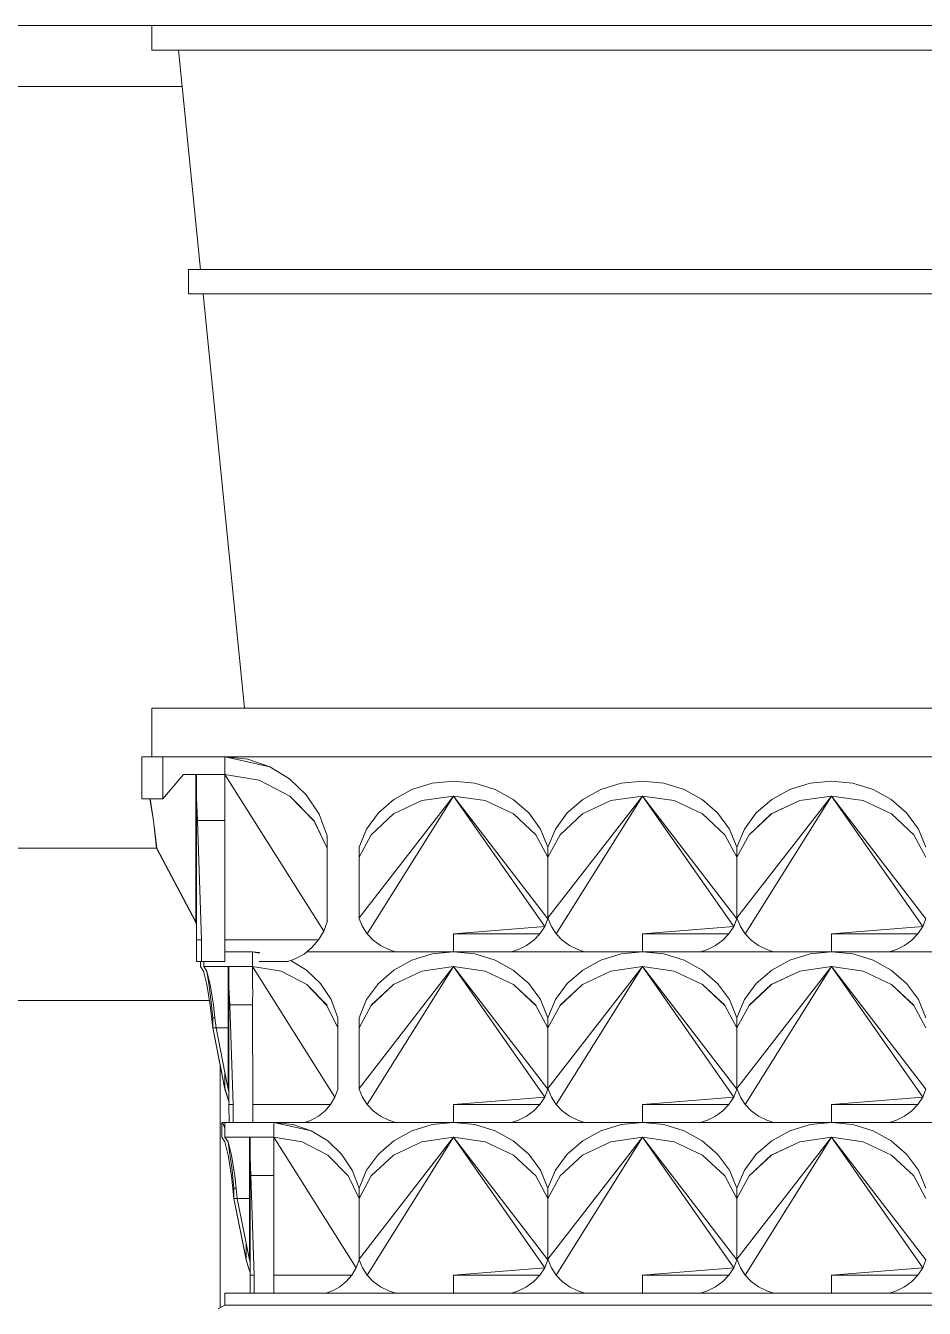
# Model space of a CAD drawing. Header units: millimetres. Extents: x -667 to -468, y -723 to -475.
# Drawn here: x -653.3871 to -653.0921, y -493.346 to -492.9249 of the extents above; entities that cross this region are included whole.
import ezdxf

# ---------------------------------------------------------------- set-up
doc = ezdxf.new("R2010")
doc.units = ezdxf.units.MM
doc.layers.add('dinding', color=36, linetype='Continuous', lineweight=9)

msp = doc.modelspace()

# ---------------------------------------------------------------- linework, layer by layer
at = {"layer": 'dinding'}
for p, q in [((-653.1457, -492.92493), (-658.06161, -492.92493)), ((-653.3457, -492.92493), (-653.4457, -492.92493)), ((-653.3457, -492.93293), (-653.3457, -492.92493)), ((-653.3457, -492.92493), (-652.96161, -492.92493)), ((-653.3369, -492.93293), (-653.3457, -492.93293)), ((-653.3369, -492.93293), (-653.3357, -492.94493)), ((-653.3369, -492.93293), (-652.97041, -492.93293)), ((-657.97161, -492.94493), (-653.3357, -492.94493)), ((-653.37329, -492.94493), (-653.3357, -492.94493)), ((-653.3357, -492.94493), (-653.3297, -493.00493)), ((-653.3337, -493.00493), (-653.3297, -493.00493)), ((-653.3337, -493.01293), (-653.3337, -493.00493)), ((-653.3297, -493.00493), (-652.97761, -493.00493)), ((-653.3289, -493.01293), (-653.3337, -493.01293)), ((-653.3289, -493.01293), (-653.3153, -493.14893)), ((-653.3289, -493.01293), (-652.97841, -493.01293)), ((-653.3457, -493.14893), (-653.3153, -493.14893)), ((-653.3457, -493.16493), (-653.3457, -493.14893)), ((-653.3153, -493.14893), (-652.99201, -493.14893)), ((-653.34899, -493.16493), (-653.34893, -493.165)), ((-653.34893, -493.16507), (-653.34899, -493.16493)), ((-653.34893, -493.16493), (-653.34899, -493.16493)), ((-653.34899, -493.16493), (-653.34899, -493.17076)), ((-653.34893, -493.16493), (-653.3489, -493.16493)), ((-653.34893, -493.165), (-653.34893, -493.16493)), ((-653.34893, -493.16507), (-653.34893, -493.165)), ((-653.34893, -493.17086), (-653.34893, -493.16507)), ((-653.3481, -493.16493), (-653.3489, -493.16493)), ((-653.3457, -493.16493), (-653.3481, -493.16493)), ((-653.3457, -493.16493), (-653.3421, -493.16493)), ((-653.3421, -493.17875), (-653.3421, -493.16493)), ((-653.3421, -493.16493), (-653.34099, -493.16493)), ((-653.34099, -493.16493), (-653.34093, -493.16493)), ((-653.34093, -493.16493), (-653.33108, -493.16493)), ((-653.33108, -493.16493), (-653.33101, -493.16494)), ((-653.33101, -493.16494), (-653.32191, -493.16493)), ((-653.32191, -493.16493), (-653.32187, -493.16493)), ((-653.32187, -493.16493), (-653.32176, -493.16493)), ((-653.32176, -493.16493), (-653.32173, -493.16493)), ((-653.32173, -493.16493), (-653.3217, -493.16493)), ((-653.32173, -493.16493), (-653.32173, -493.17076)), ((-653.3217, -493.16493), (-653.3217, -493.17077)), ((-653.3217, -493.16493), (-653.32167, -493.16494)), ((-653.32167, -493.16494), (-652.9857, -493.16493)), ((-653.32167, -493.16494), (-653.31416, -493.16574)), ((-653.30696, -493.16818), (-653.32167, -493.16494)), ((-653.31416, -493.16574), (-653.30696, -493.16818)), ((-653.30696, -493.16818), (-653.30047, -493.17214)), ((-653.34899, -493.17875), (-653.34899, -493.17076)), ((-653.34899, -493.17076), (-653.34893, -493.17086)), ((-653.34893, -493.17875), (-653.34893, -493.17086)), ((-653.3353, -493.17076), (-653.3421, -493.17875)), ((-653.3313, -493.17076), (-653.3353, -493.17076)), ((-653.33103, -493.18583), (-653.3313, -493.17076)), ((-653.3313, -493.1949), (-653.3313, -493.17076)), ((-653.3313, -493.17076), (-653.33104, -493.17755)), ((-653.33104, -493.17076), (-653.3313, -493.17076)), ((-653.32173, -493.17076), (-653.33104, -493.17076)), ((-653.33104, -493.17076), (-653.33104, -493.17755)), ((-653.32173, -493.17076), (-653.32172, -493.17951)), ((-653.3217, -493.17077), (-653.31046, -493.17255)), ((-653.3217, -493.17077), (-653.31048, -493.17258)), ((-653.28928, -493.2222), (-653.3217, -493.17077)), ((-653.30047, -493.17214), (-653.295, -493.17742)), ((-653.31048, -493.17258), (-653.30037, -493.17784)), ((-653.31046, -493.17255), (-653.30035, -493.1778)), ((-653.26631, -493.17894), (-653.26032, -493.17564)), ((-653.26032, -493.17564), (-653.25367, -493.1736)), ((-653.25367, -493.1736), (-653.24668, -493.17293)), ((-653.24668, -493.17293), (-653.2397, -493.1736)), ((-653.2397, -493.1736), (-653.23305, -493.17564)), ((-653.23305, -493.17564), (-653.22706, -493.17894)), ((-653.20427, -493.17894), (-653.19828, -493.17564)), ((-653.19828, -493.17564), (-653.19164, -493.1736)), ((-653.19164, -493.1736), (-653.18465, -493.17293)), ((-653.18465, -493.17293), (-653.17766, -493.1736)), ((-653.17766, -493.1736), (-653.17102, -493.17564)), ((-653.17102, -493.17564), (-653.16503, -493.17894)), ((-653.14224, -493.17894), (-653.13625, -493.17564)), ((-653.13625, -493.17564), (-653.1296, -493.1736)), ((-653.1296, -493.1736), (-653.12262, -493.17293)), ((-653.12262, -493.17293), (-653.11563, -493.1736)), ((-653.11563, -493.1736), (-653.10898, -493.17564)), ((-653.10898, -493.17564), (-653.10299, -493.17894)), ((-653.34899, -493.17875), (-653.34893, -493.17875)), ((-653.34893, -493.17875), (-653.3489, -493.17876)), ((-653.3471, -493.17876), (-653.3489, -493.17876)), ((-653.34635, -493.17876), (-653.3471, -493.17876)), ((-653.34635, -493.17876), (-653.3452, -493.18599)), ((-653.34625, -493.17876), (-653.34635, -493.17876)), ((-653.3421, -493.17875), (-653.34625, -493.17876)), ((-653.34625, -493.17876), (-653.34511, -493.18599)), ((-653.33104, -493.17758), (-653.33104, -493.17755)), ((-653.33104, -493.1781), (-653.33104, -493.17758)), ((-653.33104, -493.1781), (-653.33103, -493.18583)), ((-653.33101, -493.17843), (-653.33075, -493.18582)), ((-653.32169, -493.18583), (-653.32169, -493.17948)), ((-653.30037, -493.17784), (-653.29243, -493.18601)), ((-653.30035, -493.1778), (-653.29241, -493.18599)), ((-653.295, -493.17742), (-653.29082, -493.18377)), ((-653.24668, -493.17779), (-653.2777, -493.21779)), ((-653.24668, -493.17779), (-653.27501, -493.22303)), ((-653.27135, -493.18334), (-653.26631, -493.17894)), ((-653.26642, -493.18366), (-653.25709, -493.17928)), ((-653.2664, -493.18369), (-653.25707, -493.1793)), ((-653.25709, -493.17928), (-653.24668, -493.17779)), ((-653.25707, -493.1793), (-653.25709, -493.17928)), ((-653.24668, -493.17779), (-653.25707, -493.1793)), ((-653.24668, -493.17779), (-653.23628, -493.17928)), ((-653.24668, -493.17779), (-653.2363, -493.1793)), ((-653.21673, -493.22065), (-653.24668, -493.17779)), ((-653.21567, -493.21806), (-653.24668, -493.17779)), ((-653.2363, -493.1793), (-653.23628, -493.17928)), ((-653.2363, -493.1793), (-653.22697, -493.18369)), ((-653.23628, -493.17928), (-653.22694, -493.18366)), ((-653.22706, -493.17894), (-653.22201, -493.18334)), ((-653.18465, -493.17779), (-653.21567, -493.21779)), ((-653.18465, -493.17779), (-653.21297, -493.22303)), ((-653.20932, -493.18334), (-653.20427, -493.17894)), ((-653.20439, -493.18366), (-653.19505, -493.17928)), ((-653.20436, -493.18369), (-653.19503, -493.1793)), ((-653.19505, -493.17928), (-653.18465, -493.17779)), ((-653.19503, -493.1793), (-653.19505, -493.17928)), ((-653.18465, -493.17779), (-653.19503, -493.1793)), ((-653.18465, -493.17779), (-653.17425, -493.17928)), ((-653.18465, -493.17779), (-653.17427, -493.1793)), ((-653.1547, -493.22065), (-653.18465, -493.17779)), ((-653.15363, -493.21806), (-653.18465, -493.17779)), ((-653.17427, -493.1793), (-653.17425, -493.17928)), ((-653.17427, -493.1793), (-653.16493, -493.18369)), ((-653.17425, -493.17928), (-653.16491, -493.18366)), ((-653.16503, -493.17894), (-653.15998, -493.18334)), ((-653.12262, -493.17779), (-653.15363, -493.21779)), ((-653.12262, -493.17779), (-653.15094, -493.22303)), ((-653.14729, -493.18334), (-653.14224, -493.17894)), ((-653.14236, -493.18366), (-653.13302, -493.17928)), ((-653.14233, -493.18369), (-653.133, -493.1793)), ((-653.13302, -493.17928), (-653.12262, -493.17779)), ((-653.133, -493.1793), (-653.13302, -493.17928)), ((-653.12262, -493.17779), (-653.133, -493.1793)), ((-653.12262, -493.17779), (-653.11221, -493.17928)), ((-653.12262, -493.17779), (-653.11223, -493.1793)), ((-653.09267, -493.22065), (-653.12262, -493.17779)), ((-653.0916, -493.21806), (-653.12262, -493.17779)), ((-653.11223, -493.1793), (-653.11221, -493.17928)), ((-653.11223, -493.1793), (-653.1029, -493.18369)), ((-653.11221, -493.17928), (-653.10288, -493.18366)), ((-653.10299, -493.17894), (-653.09795, -493.18334)), ((-653.29082, -493.18377), (-653.28813, -493.19089)), ((-653.27521, -493.18863), (-653.27135, -493.18334)), ((-653.27374, -493.19048), (-653.26642, -493.18366)), ((-653.27373, -493.1905), (-653.2664, -493.18369)), ((-653.2664, -493.18369), (-653.26642, -493.18366)), ((-653.22697, -493.18369), (-653.22694, -493.18366)), ((-653.22697, -493.18369), (-653.21964, -493.1905)), ((-653.22694, -493.18366), (-653.21962, -493.19048)), ((-653.22201, -493.18334), (-653.21815, -493.18863)), ((-653.21318, -493.18863), (-653.20932, -493.18334)), ((-653.21171, -493.19048), (-653.20439, -493.18366)), ((-653.21169, -493.1905), (-653.20436, -493.18369)), ((-653.20436, -493.18369), (-653.20439, -493.18366)), ((-653.16493, -493.18369), (-653.16491, -493.18366)), ((-653.16493, -493.18369), (-653.15761, -493.1905)), ((-653.16491, -493.18366), (-653.15759, -493.19048)), ((-653.15998, -493.18334), (-653.15612, -493.18863)), ((-653.15114, -493.18863), (-653.14729, -493.18334)), ((-653.14968, -493.19048), (-653.14236, -493.18366)), ((-653.14966, -493.1905), (-653.14233, -493.18369)), ((-653.14233, -493.18369), (-653.14236, -493.18366)), ((-653.1029, -493.18369), (-653.10288, -493.18366)), ((-653.1029, -493.18369), (-653.09557, -493.1905)), ((-653.10288, -493.18366), (-653.09556, -493.19048)), ((-653.09795, -493.18334), (-653.09409, -493.18863)), ((-653.3452, -493.18599), (-653.34419, -493.19491)), ((-653.34511, -493.18599), (-653.34419, -493.19407)), ((-653.33075, -493.18582), (-653.33103, -493.18583)), ((-653.33103, -493.18583), (-653.33102, -493.21999)), ((-653.33075, -493.18582), (-653.32937, -493.22505)), ((-653.33075, -493.18582), (-653.32169, -493.18583)), ((-653.32169, -493.22505), (-653.32169, -493.18583)), ((-653.28813, -493.19491), (-653.29243, -493.18601)), ((-653.29241, -493.18599), (-653.28813, -493.19491)), ((-653.2777, -493.19456), (-653.27521, -493.18863)), ((-653.21815, -493.18863), (-653.21567, -493.19456)), ((-653.21567, -493.19456), (-653.21318, -493.18863)), ((-653.15612, -493.18863), (-653.15363, -493.19456)), ((-653.15363, -493.19456), (-653.15114, -493.18863)), ((-653.09409, -493.18863), (-653.0916, -493.19456)), ((-653.28813, -493.19491), (-653.28813, -493.19089)), ((-653.2777, -493.19791), (-653.27373, -493.1905)), ((-653.27373, -493.1905), (-653.27374, -493.19048)), ((-653.21964, -493.1905), (-653.21962, -493.19048)), ((-653.21567, -493.19791), (-653.21964, -493.1905)), ((-653.21567, -493.19791), (-653.21169, -493.1905)), ((-653.21169, -493.1905), (-653.21171, -493.19048)), ((-653.15761, -493.1905), (-653.15759, -493.19048)), ((-653.15363, -493.19791), (-653.15761, -493.1905)), ((-653.15363, -493.19791), (-653.14966, -493.1905)), ((-653.14966, -493.1905), (-653.14968, -493.19048)), ((-653.09557, -493.1905), (-653.09556, -493.19048)), ((-653.0916, -493.19791), (-653.09557, -493.1905)), ((-653.34418, -493.19493), (-657.96322, -493.19493)), ((-653.34419, -493.19491), (-653.34419, -493.19407)), ((-653.34419, -493.19407), (-653.3441, -493.1949)), ((-653.3441, -493.1949), (-653.34419, -493.19491)), ((-653.34419, -493.19491), (-653.33139, -493.21909)), ((-653.3441, -493.1949), (-653.33139, -493.21891)), ((-653.3313, -493.21908), (-653.3313, -493.1949)), ((-653.28813, -493.19491), (-653.28813, -493.21909)), ((-653.2777, -493.19791), (-653.2777, -493.19456)), ((-653.21567, -493.19791), (-653.21567, -493.19456)), ((-653.15363, -493.19791), (-653.15363, -493.19456)), ((-653.2777, -493.21779), (-653.2777, -493.19791)), ((-653.21567, -493.21779), (-653.21567, -493.19791)), ((-653.15363, -493.21779), (-653.15363, -493.19791)), ((-653.28813, -493.21909), (-653.28807, -493.21876)), ((-653.27764, -493.21806), (-653.2777, -493.21779)), ((-653.27657, -493.22065), (-653.27764, -493.21806)), ((-653.21673, -493.22065), (-653.21567, -493.21806)), ((-653.21561, -493.21806), (-653.21567, -493.21779)), ((-653.21567, -493.21779), (-653.21567, -493.21806)), ((-653.21567, -493.21806), (-653.21564, -493.21793)), ((-653.21453, -493.22065), (-653.21561, -493.21806)), ((-653.1547, -493.22065), (-653.15363, -493.21806)), ((-653.15358, -493.21806), (-653.15363, -493.21779)), ((-653.15363, -493.21779), (-653.15363, -493.21806)), ((-653.15363, -493.21806), (-653.15361, -493.21793)), ((-653.1525, -493.22065), (-653.15358, -493.21806)), ((-653.09267, -493.22065), (-653.0916, -493.21806)), ((-653.33139, -493.21909), (-653.33139, -493.21891)), ((-653.33139, -493.21891), (-653.3313, -493.21908)), ((-653.3313, -493.21908), (-653.33139, -493.21909)), ((-653.33108, -493.22009), (-653.33139, -493.21909)), ((-653.33102, -493.21999), (-653.3313, -493.21908)), ((-653.33108, -493.23213), (-653.33108, -493.22009)), ((-653.33102, -493.22029), (-653.33108, -493.22009)), ((-653.33102, -493.21999), (-653.33102, -493.22029)), ((-653.33102, -493.22029), (-653.33102, -493.22505)), ((-653.28928, -493.2222), (-653.29099, -493.22505)), ((-653.28928, -493.2222), (-653.28813, -493.21909)), ((-653.27501, -493.22303), (-653.27657, -493.22065)), ((-653.273, -493.22512), (-653.27501, -493.22303)), ((-653.21673, -493.22065), (-653.24666, -493.22303)), ((-653.24666, -493.22303), (-653.24665, -493.22893)), ((-653.2183, -493.22303), (-653.24666, -493.22303)), ((-653.2203, -493.22512), (-653.2183, -493.22303)), ((-653.21673, -493.22065), (-653.2183, -493.22303)), ((-653.21297, -493.22303), (-653.21453, -493.22065)), ((-653.21097, -493.22512), (-653.21297, -493.22303)), ((-653.1547, -493.22065), (-653.18463, -493.22303)), ((-653.18463, -493.22303), (-653.18462, -493.22893)), ((-653.15627, -493.22303), (-653.18463, -493.22303)), ((-653.15827, -493.22512), (-653.15627, -493.22303)), ((-653.1547, -493.22065), (-653.15627, -493.22303)), ((-653.15094, -493.22303), (-653.1525, -493.22065)), ((-653.14894, -493.22512), (-653.15094, -493.22303)), ((-653.09267, -493.22065), (-653.12259, -493.22303)), ((-653.12259, -493.22303), (-653.12259, -493.22893)), ((-653.09424, -493.22303), (-653.12259, -493.22303)), ((-653.09624, -493.22512), (-653.09424, -493.22303)), ((-653.09267, -493.22065), (-653.09424, -493.22303)), ((-653.33102, -493.22505), (-653.33102, -493.23213)), ((-653.32937, -493.22505), (-653.33102, -493.22505)), ((-653.32937, -493.22505), (-653.32938, -493.23213)), ((-653.29099, -493.22505), (-653.32169, -493.22505)), ((-653.32169, -493.22893), (-653.32169, -493.22505)), ((-653.29315, -493.22757), (-653.29099, -493.22505)), ((-653.27063, -493.22687), (-653.273, -493.22512)), ((-653.26795, -493.22821), (-653.27063, -493.22687)), ((-653.22536, -493.22821), (-653.22268, -493.22687)), ((-653.22268, -493.22687), (-653.2203, -493.22512)), ((-653.2086, -493.22687), (-653.21097, -493.22512)), ((-653.20592, -493.22821), (-653.2086, -493.22687)), ((-653.16333, -493.22821), (-653.16065, -493.22687)), ((-653.16065, -493.22687), (-653.15827, -493.22512)), ((-653.14656, -493.22687), (-653.14894, -493.22512)), ((-653.14388, -493.22821), (-653.14656, -493.22687)), ((-653.10129, -493.22821), (-653.09862, -493.22687)), ((-653.09862, -493.22687), (-653.09624, -493.22512)), ((-653.31263, -493.22893), (-653.32169, -493.22893)), ((-653.32169, -493.23213), (-653.32169, -493.22893)), ((-653.31263, -493.22893), (-653.31263, -493.23379)), ((-653.31261, -493.22894), (-653.31263, -493.22893)), ((-653.31261, -493.22894), (-653.31026, -493.22919)), ((-653.31044, -493.22942), (-653.31261, -493.22894)), ((-653.30011, -493.23178), (-653.29863, -493.23127)), ((-653.29863, -493.23127), (-653.29573, -493.22966)), ((-653.29573, -493.22966), (-653.29483, -493.22893)), ((-653.29483, -493.22893), (-653.29315, -493.22757)), ((-653.26571, -493.22893), (-653.29483, -493.22893)), ((-653.26571, -493.22893), (-653.26795, -493.22821)), ((-653.24672, -493.22893), (-653.26571, -493.22893)), ((-653.26032, -493.23164), (-653.25367, -493.22961)), ((-653.25367, -493.22961), (-653.24672, -493.22893)), ((-653.24668, -493.22893), (-653.24672, -493.22893)), ((-653.24668, -493.22893), (-653.24665, -493.22893)), ((-653.24665, -493.22893), (-653.2397, -493.22961)), ((-653.24665, -493.22893), (-653.22767, -493.22893)), ((-653.2397, -493.22961), (-653.23305, -493.23164)), ((-653.22767, -493.22893), (-653.22536, -493.22821)), ((-653.20368, -493.22893), (-653.22767, -493.22893)), ((-653.20368, -493.22893), (-653.20592, -493.22821)), ((-653.18469, -493.22893), (-653.20368, -493.22893)), ((-653.19828, -493.23164), (-653.19164, -493.22961)), ((-653.19164, -493.22961), (-653.18469, -493.22893)), ((-653.18465, -493.22893), (-653.18469, -493.22893)), ((-653.18465, -493.22893), (-653.18462, -493.22893)), ((-653.18462, -493.22893), (-653.17766, -493.22961)), ((-653.18462, -493.22893), (-653.16564, -493.22893)), ((-653.17766, -493.22961), (-653.17102, -493.23164)), ((-653.16564, -493.22893), (-653.16333, -493.22821)), ((-653.14164, -493.22893), (-653.16564, -493.22893)), ((-653.14164, -493.22893), (-653.14388, -493.22821)), ((-653.12266, -493.22893), (-653.14164, -493.22893)), ((-653.13625, -493.23164), (-653.1296, -493.22961)), ((-653.1296, -493.22961), (-653.12266, -493.22893)), ((-653.12262, -493.22893), (-653.12266, -493.22893)), ((-653.12262, -493.22893), (-653.12259, -493.22893)), ((-653.12259, -493.22893), (-653.11563, -493.22961)), ((-653.12259, -493.22893), (-653.10361, -493.22893)), ((-653.11563, -493.22961), (-653.10898, -493.23164)), ((-653.10361, -493.22893), (-653.10129, -493.22821)), ((-653.07961, -493.22893), (-653.10361, -493.22893)), ((-653.33102, -493.23213), (-653.33108, -493.23213)), ((-653.3297, -493.23213), (-653.33102, -493.23213)), ((-653.3297, -493.23379), (-653.3297, -493.23213)), ((-653.32938, -493.23213), (-653.3297, -493.23213)), ((-653.32871, -493.23528), (-653.3297, -493.23379)), ((-653.32863, -493.23213), (-653.32938, -493.23213)), ((-653.32762, -493.23966), (-653.32871, -493.23528)), ((-653.32863, -493.23213), (-653.32863, -493.23379)), ((-653.32863, -493.23213), (-653.32169, -493.23213)), ((-653.32061, -493.23379), (-653.32863, -493.23379)), ((-653.32863, -493.23379), (-653.32762, -493.23528)), ((-653.32762, -493.23528), (-653.32653, -493.23966)), ((-653.32699, -493.23934), (-653.32762, -493.23528)), ((-653.32038, -493.24635), (-653.32061, -493.23379)), ((-653.32061, -493.23379), (-653.32039, -493.23947)), ((-653.32039, -493.23379), (-653.32061, -493.23379)), ((-653.32061, -493.23379), (-653.32061, -493.25391)), ((-653.31263, -493.23379), (-653.32039, -493.23379)), ((-653.32039, -493.23379), (-653.32039, -493.23947)), ((-653.31263, -493.23379), (-653.30324, -493.23528)), ((-653.31263, -493.23379), (-653.30326, -493.2353)), ((-653.2856, -493.27666), (-653.31263, -493.23379)), ((-653.31263, -493.23379), (-653.31263, -493.24108)), ((-653.31045, -493.23213), (-653.30113, -493.23213)), ((-653.30326, -493.2353), (-653.29484, -493.23969)), ((-653.30324, -493.23528), (-653.29481, -493.23966)), ((-653.30113, -493.23213), (-653.30011, -493.23178)), ((-653.30011, -493.23178), (-653.29492, -493.23494)), ((-653.29492, -493.23494), (-653.29036, -493.23934)), ((-653.24668, -493.23379), (-653.2777, -493.27379)), ((-653.24668, -493.23379), (-653.27501, -493.27903)), ((-653.27135, -493.23934), (-653.26631, -493.23494)), ((-653.26642, -493.23966), (-653.25709, -493.23528)), ((-653.2664, -493.23969), (-653.25707, -493.2353)), ((-653.26631, -493.23494), (-653.26032, -493.23164)), ((-653.25709, -493.23528), (-653.24668, -493.23379)), ((-653.25707, -493.2353), (-653.25709, -493.23528)), ((-653.24668, -493.23379), (-653.25707, -493.2353)), ((-653.24668, -493.23379), (-653.23628, -493.23528)), ((-653.24668, -493.23379), (-653.2363, -493.2353)), ((-653.21673, -493.27666), (-653.24668, -493.23379)), ((-653.21567, -493.27406), (-653.24668, -493.23379)), ((-653.2363, -493.2353), (-653.23628, -493.23528)), ((-653.2363, -493.2353), (-653.22697, -493.23969)), ((-653.23628, -493.23528), (-653.22694, -493.23966)), ((-653.23305, -493.23164), (-653.22706, -493.23494)), ((-653.22706, -493.23494), (-653.22201, -493.23934)), ((-653.18465, -493.23379), (-653.21567, -493.27379)), ((-653.18465, -493.23379), (-653.21297, -493.27903)), ((-653.20932, -493.23934), (-653.20427, -493.23494)), ((-653.20439, -493.23966), (-653.19505, -493.23528)), ((-653.20436, -493.23969), (-653.19503, -493.2353)), ((-653.20427, -493.23494), (-653.19828, -493.23164)), ((-653.19505, -493.23528), (-653.18465, -493.23379)), ((-653.19503, -493.2353), (-653.19505, -493.23528)), ((-653.18465, -493.23379), (-653.19503, -493.2353)), ((-653.18465, -493.23379), (-653.17425, -493.23528)), ((-653.18465, -493.23379), (-653.17427, -493.2353)), ((-653.1547, -493.27666), (-653.18465, -493.23379)), ((-653.15363, -493.27406), (-653.18465, -493.23379)), ((-653.17427, -493.2353), (-653.17425, -493.23528)), ((-653.17427, -493.2353), (-653.16493, -493.23969)), ((-653.17425, -493.23528), (-653.16491, -493.23966)), ((-653.17102, -493.23164), (-653.16503, -493.23494)), ((-653.16503, -493.23494), (-653.15998, -493.23934)), ((-653.12262, -493.23379), (-653.15363, -493.27379)), ((-653.12262, -493.23379), (-653.15094, -493.27903)), ((-653.14729, -493.23934), (-653.14224, -493.23494)), ((-653.14236, -493.23966), (-653.13302, -493.23528)), ((-653.14233, -493.23969), (-653.133, -493.2353)), ((-653.14224, -493.23494), (-653.13625, -493.23164)), ((-653.13302, -493.23528), (-653.12262, -493.23379)), ((-653.133, -493.2353), (-653.13302, -493.23528)), ((-653.12262, -493.23379), (-653.133, -493.2353)), ((-653.12262, -493.23379), (-653.11221, -493.23528)), ((-653.12262, -493.23379), (-653.11223, -493.2353)), ((-653.09267, -493.27666), (-653.12262, -493.23379)), ((-653.0916, -493.27406), (-653.12262, -493.23379)), ((-653.11223, -493.2353), (-653.11221, -493.23528)), ((-653.11223, -493.2353), (-653.1029, -493.23969)), ((-653.11221, -493.23528), (-653.10288, -493.23966)), ((-653.10898, -493.23164), (-653.10299, -493.23494)), ((-653.10299, -493.23494), (-653.09795, -493.23934)), ((-653.32654, -493.24648), (-653.32762, -493.23966)), ((-653.32631, -493.24463), (-653.32699, -493.23934)), ((-653.32653, -493.23966), (-653.32545, -493.24648)), ((-653.32038, -493.23988), (-653.32039, -493.23947)), ((-653.32039, -493.23991), (-653.32038, -493.23988)), ((-653.29484, -493.23969), (-653.28822, -493.2465)), ((-653.29481, -493.23966), (-653.2882, -493.24648)), ((-653.29036, -493.23934), (-653.28688, -493.24463)), ((-653.27521, -493.24463), (-653.27135, -493.23934)), ((-653.27374, -493.24648), (-653.26642, -493.23966)), ((-653.27373, -493.2465), (-653.2664, -493.23969)), ((-653.2664, -493.23969), (-653.26642, -493.23966)), ((-653.22697, -493.23969), (-653.22694, -493.23966)), ((-653.22697, -493.23969), (-653.21964, -493.2465)), ((-653.22694, -493.23966), (-653.21962, -493.24648)), ((-653.22201, -493.23934), (-653.21815, -493.24463)), ((-653.21318, -493.24463), (-653.20932, -493.23934)), ((-653.21171, -493.24648), (-653.20439, -493.23966)), ((-653.21169, -493.2465), (-653.20436, -493.23969)), ((-653.20436, -493.23969), (-653.20439, -493.23966)), ((-653.16493, -493.23969), (-653.16491, -493.23966)), ((-653.16493, -493.23969), (-653.15761, -493.2465)), ((-653.16491, -493.23966), (-653.15759, -493.24648)), ((-653.15998, -493.23934), (-653.15612, -493.24463)), ((-653.15114, -493.24463), (-653.14729, -493.23934)), ((-653.14968, -493.24648), (-653.14236, -493.23966)), ((-653.14966, -493.2465), (-653.14233, -493.23969)), ((-653.14233, -493.23969), (-653.14236, -493.23966)), ((-653.1029, -493.23969), (-653.10288, -493.23966)), ((-653.1029, -493.23969), (-653.09557, -493.2465)), ((-653.10288, -493.23966), (-653.09556, -493.24648)), ((-653.09795, -493.23934), (-653.09409, -493.24463)), ((-653.32039, -493.24018), (-653.32039, -493.23991)), ((-653.32039, -493.24018), (-653.32036, -493.24019)), ((-653.32036, -493.24019), (-653.32038, -493.24034)), ((-653.32038, -493.24038), (-653.32038, -493.24034)), ((-653.32038, -493.24635), (-653.32038, -493.24038)), ((-653.32038, -493.24038), (-653.32015, -493.24634)), ((-653.31263, -493.24635), (-653.3126, -493.24106)), ((-653.32678, -493.24493), (-653.76496, -493.24493)), ((-653.3257, -493.25391), (-653.32654, -493.24648)), ((-653.3257, -493.25056), (-653.32631, -493.24463)), ((-653.32545, -493.24648), (-653.32499, -493.25056)), ((-653.32015, -493.24634), (-653.32038, -493.24635)), ((-653.32038, -493.24635), (-653.32038, -493.27481)), ((-653.32015, -493.24634), (-653.319, -493.27903)), ((-653.32015, -493.24634), (-653.31263, -493.24635)), ((-653.31263, -493.24635), (-653.3126, -493.27903)), ((-653.2882, -493.24648), (-653.28822, -493.2465)), ((-653.28463, -493.25391), (-653.28822, -493.2465)), ((-653.28688, -493.24463), (-653.28463, -493.25056)), ((-653.2777, -493.25056), (-653.27521, -493.24463)), ((-653.2777, -493.25391), (-653.27373, -493.2465)), ((-653.27373, -493.2465), (-653.27374, -493.24648)), ((-653.21964, -493.2465), (-653.21962, -493.24648)), ((-653.21567, -493.25391), (-653.21964, -493.2465)), ((-653.21815, -493.24463), (-653.21567, -493.25056)), ((-653.21567, -493.25056), (-653.21318, -493.24463)), ((-653.21567, -493.25391), (-653.21169, -493.2465)), ((-653.21169, -493.2465), (-653.21171, -493.24648)), ((-653.15761, -493.2465), (-653.15759, -493.24648)), ((-653.15363, -493.25391), (-653.15761, -493.2465)), ((-653.15612, -493.24463), (-653.15363, -493.25056)), ((-653.15363, -493.25056), (-653.15114, -493.24463)), ((-653.15363, -493.25391), (-653.14966, -493.2465)), ((-653.14966, -493.2465), (-653.14968, -493.24648)), ((-653.09557, -493.2465), (-653.09556, -493.24648)), ((-653.0916, -493.25391), (-653.09557, -493.2465)), ((-653.09409, -493.24463), (-653.0916, -493.25056)), ((-653.3257, -493.25391), (-653.3257, -493.25056)), ((-653.32499, -493.25056), (-653.3257, -493.25056)), ((-653.32499, -493.25056), (-653.32463, -493.25391)), ((-653.28463, -493.25391), (-653.28463, -493.25056)), ((-653.2777, -493.25391), (-653.2777, -493.25056)), ((-653.21567, -493.25391), (-653.21567, -493.25056)), ((-653.15363, -493.25391), (-653.15363, -493.25056)), ((-653.3257, -493.25391), (-653.3217, -493.27406)), ((-653.3257, -493.25391), (-653.3217, -493.27379)), ((-653.32463, -493.25391), (-653.3257, -493.25391)), ((-653.32463, -493.25391), (-653.3217, -493.26857)), ((-653.3217, -493.25391), (-653.32463, -493.25391)), ((-653.32061, -493.25391), (-653.3217, -493.25391)), ((-653.32061, -493.27406), (-653.32061, -493.25391)), ((-653.28463, -493.25391), (-653.28463, -493.27406)), ((-653.2777, -493.27379), (-653.2777, -493.25391)), ((-653.21567, -493.27379), (-653.21567, -493.25391)), ((-653.15363, -493.27379), (-653.15363, -493.25391)), ((-653.32329, -493.34579), (-653.32329, -493.26588)), ((-653.3217, -493.2686), (-653.3217, -493.26857)), ((-653.3217, -493.27379), (-653.3217, -493.2686)), ((-653.3217, -493.2686), (-653.32061, -493.27406)), ((-653.32162, -493.27406), (-653.3217, -493.27379)), ((-653.3217, -493.27406), (-653.3217, -493.27379)), ((-653.3209, -493.27666), (-653.3217, -493.27406)), ((-653.3209, -493.27652), (-653.32162, -493.27406)), ((-653.3209, -493.27666), (-653.3209, -493.27652)), ((-653.32086, -493.27666), (-653.3209, -493.27652)), ((-653.3209, -493.27666), (-653.32038, -493.27817)), ((-653.32038, -493.27817), (-653.32086, -493.27666)), ((-653.32038, -493.27481), (-653.32061, -493.27406)), ((-653.32038, -493.27481), (-653.32038, -493.27817)), ((-653.2856, -493.27666), (-653.28701, -493.27903)), ((-653.2856, -493.27666), (-653.28463, -493.27406)), ((-653.28463, -493.27406), (-653.28458, -493.27379)), ((-653.27764, -493.27406), (-653.2777, -493.27379)), ((-653.27657, -493.27665), (-653.27764, -493.27406)), ((-653.27501, -493.27903), (-653.27657, -493.27665)), ((-653.21673, -493.27666), (-653.24666, -493.27903)), ((-653.21673, -493.27666), (-653.2183, -493.27903)), ((-653.21673, -493.27666), (-653.21567, -493.27406)), ((-653.21561, -493.27406), (-653.21567, -493.27379)), ((-653.21567, -493.27379), (-653.21567, -493.27406)), ((-653.21567, -493.27406), (-653.21564, -493.27393)), ((-653.21453, -493.27665), (-653.21561, -493.27406)), ((-653.21297, -493.27903), (-653.21453, -493.27665)), ((-653.1547, -493.27666), (-653.18463, -493.27903)), ((-653.1547, -493.27666), (-653.15627, -493.27903)), ((-653.1547, -493.27666), (-653.15363, -493.27406)), ((-653.15358, -493.27406), (-653.15363, -493.27379)), ((-653.15363, -493.27379), (-653.15363, -493.27406)), ((-653.15363, -493.27406), (-653.15361, -493.27393)), ((-653.1525, -493.27665), (-653.15358, -493.27406)), ((-653.15094, -493.27903), (-653.1525, -493.27665)), ((-653.09267, -493.27666), (-653.12259, -493.27903)), ((-653.09267, -493.27666), (-653.09424, -493.27903)), ((-653.09267, -493.27666), (-653.0916, -493.27406)), ((-653.32038, -493.27817), (-653.32037, -493.27822)), ((-653.32038, -493.27904), (-653.32037, -493.27822)), ((-653.319, -493.27903), (-653.32038, -493.27904)), ((-653.32038, -493.27904), (-653.32037, -493.28493)), ((-653.319, -493.27903), (-653.319, -493.28494)), ((-653.28701, -493.27903), (-653.3126, -493.27903)), ((-653.3126, -493.28494), (-653.3126, -493.27903)), ((-653.29097, -493.28287), (-653.28882, -493.28113)), ((-653.28882, -493.28113), (-653.28701, -493.27903)), ((-653.273, -493.28113), (-653.27501, -493.27903)), ((-653.27063, -493.28287), (-653.273, -493.28113)), ((-653.24666, -493.27903), (-653.24665, -493.28493)), ((-653.2183, -493.27903), (-653.24666, -493.27903)), ((-653.22268, -493.28287), (-653.2203, -493.28113)), ((-653.2203, -493.28113), (-653.2183, -493.27903)), ((-653.21097, -493.28113), (-653.21297, -493.27903)), ((-653.2086, -493.28287), (-653.21097, -493.28113)), ((-653.18463, -493.27903), (-653.18462, -493.28493)), ((-653.15627, -493.27903), (-653.18463, -493.27903)), ((-653.16065, -493.28287), (-653.15827, -493.28113)), ((-653.15827, -493.28113), (-653.15627, -493.27903)), ((-653.14894, -493.28113), (-653.15094, -493.27903)), ((-653.14656, -493.28287), (-653.14894, -493.28113)), ((-653.12259, -493.27903), (-653.12259, -493.28493)), ((-653.09424, -493.27903), (-653.12259, -493.27903)), ((-653.09862, -493.28287), (-653.09624, -493.28113)), ((-653.09624, -493.28113), (-653.09424, -493.27903)), ((-653.32276, -493.28979), (-653.32276, -493.28493)), ((-653.32215, -493.28561), (-653.32276, -493.28493)), ((-653.3217, -493.28493), (-653.32276, -493.28493)), ((-653.3217, -493.28697), (-653.32215, -493.28561)), ((-653.3217, -493.28493), (-653.32037, -493.28493)), ((-653.3217, -493.28493), (-653.3217, -493.28697)), ((-653.319, -493.28494), (-653.32037, -493.28493)), ((-653.319, -493.28494), (-653.3126, -493.28494)), ((-653.3126, -493.28494), (-653.30676, -493.28493)), ((-653.30676, -493.28493), (-653.30579, -493.28493)), ((-653.30579, -493.28493), (-653.3057, -493.28493)), ((-653.3057, -493.28493), (-653.3057, -493.28979)), ((-653.30567, -493.28493), (-653.3057, -493.28979)), ((-653.30567, -493.28493), (-653.3057, -493.28493)), ((-653.30567, -493.28493), (-653.29939, -493.28561)), ((-653.29339, -493.28764), (-653.30567, -493.28493)), ((-653.30567, -493.28493), (-653.29547, -493.28493)), ((-653.29939, -493.28561), (-653.29339, -493.28764)), ((-653.29547, -493.28493), (-653.29338, -493.28422)), ((-653.29547, -493.28493), (-653.26571, -493.28493)), ((-653.29338, -493.28422), (-653.29097, -493.28287)), ((-653.26795, -493.28421), (-653.27063, -493.28287)), ((-653.26571, -493.28493), (-653.26795, -493.28421)), ((-653.24672, -493.28493), (-653.26571, -493.28493)), ((-653.26032, -493.28764), (-653.25367, -493.28561)), ((-653.25367, -493.28561), (-653.24672, -493.28493)), ((-653.24672, -493.28493), (-653.24665, -493.28493)), ((-653.24665, -493.28493), (-653.2397, -493.28561)), ((-653.24665, -493.28493), (-653.22767, -493.28493)), ((-653.2397, -493.28561), (-653.23305, -493.28764)), ((-653.22767, -493.28493), (-653.22536, -493.28421)), ((-653.22767, -493.28493), (-653.20368, -493.28493)), ((-653.22536, -493.28421), (-653.22268, -493.28287)), ((-653.20592, -493.28421), (-653.2086, -493.28287)), ((-653.20368, -493.28493), (-653.20592, -493.28421)), ((-653.18469, -493.28493), (-653.20368, -493.28493)), ((-653.19828, -493.28764), (-653.19164, -493.28561)), ((-653.19164, -493.28561), (-653.18469, -493.28493)), ((-653.18469, -493.28493), (-653.18462, -493.28493)), ((-653.18462, -493.28493), (-653.17766, -493.28561)), ((-653.18462, -493.28493), (-653.16564, -493.28493)), ((-653.17766, -493.28561), (-653.17102, -493.28764)), ((-653.16564, -493.28493), (-653.16333, -493.28421)), ((-653.16564, -493.28493), (-653.14164, -493.28493)), ((-653.16333, -493.28421), (-653.16065, -493.28287)), ((-653.14388, -493.28421), (-653.14656, -493.28287)), ((-653.14164, -493.28493), (-653.14388, -493.28421)), ((-653.14164, -493.28493), (-653.12264, -493.28493)), ((-653.13625, -493.28764), (-653.1296, -493.28561)), ((-653.1296, -493.28561), (-653.12264, -493.28493)), ((-653.12264, -493.28493), (-653.12262, -493.28493)), ((-653.12262, -493.28493), (-653.12259, -493.28493)), ((-653.12259, -493.28493), (-653.11563, -493.28561)), ((-653.10361, -493.28493), (-653.12259, -493.28493)), ((-653.11563, -493.28561), (-653.10898, -493.28764)), ((-653.10361, -493.28493), (-653.10129, -493.28421)), ((-653.10361, -493.28493), (-653.07961, -493.28493)), ((-653.10129, -493.28421), (-653.09862, -493.28287)), ((-653.32178, -493.29128), (-653.32276, -493.28979)), ((-653.3217, -493.28697), (-653.3217, -493.28979)), ((-653.31367, -493.28979), (-653.3217, -493.28979)), ((-653.3217, -493.28979), (-653.32069, -493.29128)), ((-653.31345, -493.30234), (-653.31367, -493.28979)), ((-653.31367, -493.28979), (-653.31346, -493.29547)), ((-653.31346, -493.28979), (-653.31367, -493.28979)), ((-653.31367, -493.28979), (-653.31367, -493.30991)), ((-653.3057, -493.28979), (-653.31346, -493.28979)), ((-653.31346, -493.28979), (-653.31346, -493.29547)), ((-653.3057, -493.28979), (-653.29631, -493.29128)), ((-653.3057, -493.28979), (-653.29632, -493.2913)), ((-653.27866, -493.33266), (-653.3057, -493.28979)), ((-653.3057, -493.28979), (-653.3057, -493.29708)), ((-653.29339, -493.28764), (-653.28798, -493.29094)), ((-653.24668, -493.28979), (-653.2777, -493.32979)), ((-653.24668, -493.28979), (-653.27501, -493.33503)), ((-653.26631, -493.29094), (-653.26032, -493.28764)), ((-653.25709, -493.29128), (-653.24668, -493.28979)), ((-653.24668, -493.28979), (-653.25707, -493.2913)), ((-653.24668, -493.28979), (-653.23628, -493.29128)), ((-653.24668, -493.28979), (-653.2363, -493.2913)), ((-653.21673, -493.33266), (-653.24668, -493.28979)), ((-653.21567, -493.33006), (-653.24668, -493.28979)), ((-653.23305, -493.28764), (-653.22706, -493.29094)), ((-653.18465, -493.28979), (-653.21567, -493.32979)), ((-653.18465, -493.28979), (-653.21297, -493.33503)), ((-653.20427, -493.29094), (-653.19828, -493.28764)), ((-653.19505, -493.29128), (-653.18465, -493.28979)), ((-653.18465, -493.28979), (-653.19503, -493.2913)), ((-653.18465, -493.28979), (-653.17425, -493.29128)), ((-653.18465, -493.28979), (-653.17427, -493.2913)), ((-653.1547, -493.33266), (-653.18465, -493.28979)), ((-653.15363, -493.33006), (-653.18465, -493.28979)), ((-653.17102, -493.28764), (-653.16503, -493.29094)), ((-653.12262, -493.28979), (-653.15363, -493.32979)), ((-653.12262, -493.28979), (-653.15094, -493.33503)), ((-653.14224, -493.29094), (-653.13625, -493.28764)), ((-653.13302, -493.29128), (-653.12262, -493.28979)), ((-653.12262, -493.28979), (-653.133, -493.2913)), ((-653.12262, -493.28979), (-653.11221, -493.29128)), ((-653.12262, -493.28979), (-653.11223, -493.2913)), ((-653.09267, -493.33266), (-653.12262, -493.28979)), ((-653.0916, -493.33006), (-653.12262, -493.28979)), ((-653.10898, -493.28764), (-653.10299, -493.29094)), ((-653.32069, -493.29566), (-653.32178, -493.29128)), ((-653.32069, -493.29128), (-653.3196, -493.29566)), ((-653.32005, -493.29534), (-653.32069, -493.29128)), ((-653.29632, -493.2913), (-653.2879, -493.29569)), ((-653.29631, -493.29128), (-653.28788, -493.29566)), ((-653.28798, -493.29094), (-653.28343, -493.29534)), ((-653.27135, -493.29534), (-653.26631, -493.29094)), ((-653.26642, -493.29566), (-653.25709, -493.29128)), ((-653.2664, -493.29569), (-653.25707, -493.2913)), ((-653.25707, -493.2913), (-653.25709, -493.29128)), ((-653.2363, -493.2913), (-653.23628, -493.29128)), ((-653.2363, -493.2913), (-653.22697, -493.29569)), ((-653.23628, -493.29128), (-653.22694, -493.29566)), ((-653.22706, -493.29094), (-653.22201, -493.29534)), ((-653.20932, -493.29534), (-653.20427, -493.29094)), ((-653.20439, -493.29566), (-653.19505, -493.29128)), ((-653.20436, -493.29569), (-653.19503, -493.2913)), ((-653.19503, -493.2913), (-653.19505, -493.29128)), ((-653.17427, -493.2913), (-653.17425, -493.29128)), ((-653.17427, -493.2913), (-653.16493, -493.29569)), ((-653.17425, -493.29128), (-653.16491, -493.29566)), ((-653.16503, -493.29094), (-653.15998, -493.29534)), ((-653.14729, -493.29534), (-653.14224, -493.29094)), ((-653.14236, -493.29566), (-653.13302, -493.29128)), ((-653.14233, -493.29569), (-653.133, -493.2913)), ((-653.133, -493.2913), (-653.13302, -493.29128)), ((-653.11223, -493.2913), (-653.11221, -493.29128)), ((-653.11223, -493.2913), (-653.1029, -493.29569)), ((-653.11221, -493.29128), (-653.10288, -493.29566)), ((-653.10299, -493.29094), (-653.09795, -493.29534)), ((-653.3196, -493.30248), (-653.32069, -493.29566)), ((-653.31938, -493.30063), (-653.32005, -493.29534)), ((-653.3196, -493.29566), (-653.31851, -493.30248)), ((-653.31344, -493.29588), (-653.31346, -493.29547)), ((-653.31346, -493.29591), (-653.31344, -493.29588)), ((-653.31346, -493.29617), (-653.31346, -493.29591)), ((-653.31346, -493.29617), (-653.31343, -493.29618)), ((-653.31345, -493.30234), (-653.31344, -493.29638)), ((-653.31343, -493.29618), (-653.31344, -493.29634)), ((-653.31344, -493.29638), (-653.31344, -493.29634)), ((-653.31344, -493.29638), (-653.31322, -493.30234)), ((-653.30569, -493.30234), (-653.30567, -493.29705)), ((-653.2879, -493.29569), (-653.28129, -493.3025)), ((-653.28788, -493.29566), (-653.28127, -493.30248)), ((-653.28343, -493.29534), (-653.27995, -493.30063)), ((-653.27521, -493.30063), (-653.27135, -493.29534)), ((-653.27374, -493.30248), (-653.26642, -493.29566)), ((-653.27373, -493.3025), (-653.2664, -493.29569)), ((-653.2664, -493.29569), (-653.26642, -493.29566)), ((-653.22697, -493.29569), (-653.22694, -493.29566)), ((-653.22697, -493.29569), (-653.21964, -493.3025)), ((-653.22694, -493.29566), (-653.21962, -493.30248)), ((-653.22201, -493.29534), (-653.21815, -493.30063)), ((-653.21318, -493.30063), (-653.20932, -493.29534)), ((-653.21171, -493.30248), (-653.20439, -493.29566)), ((-653.21169, -493.3025), (-653.20436, -493.29569)), ((-653.20436, -493.29569), (-653.20439, -493.29566)), ((-653.16493, -493.29569), (-653.16491, -493.29566)), ((-653.16493, -493.29569), (-653.15761, -493.3025)), ((-653.16491, -493.29566), (-653.15759, -493.30248)), ((-653.15998, -493.29534), (-653.15612, -493.30063)), ((-653.15114, -493.30063), (-653.14729, -493.29534)), ((-653.14968, -493.30248), (-653.14236, -493.29566)), ((-653.14966, -493.3025), (-653.14233, -493.29569)), ((-653.14233, -493.29569), (-653.14236, -493.29566)), ((-653.1029, -493.29569), (-653.10288, -493.29566)), ((-653.1029, -493.29569), (-653.09557, -493.3025)), ((-653.10288, -493.29566), (-653.09556, -493.30248)), ((-653.09795, -493.29534), (-653.09409, -493.30063)), ((-653.31876, -493.30991), (-653.3196, -493.30248)), ((-653.31876, -493.30656), (-653.31938, -493.30063)), ((-653.31851, -493.30248), (-653.31805, -493.30656)), ((-653.31322, -493.30234), (-653.31345, -493.30234)), ((-653.31345, -493.30234), (-653.31344, -493.33081)), ((-653.31322, -493.30234), (-653.31207, -493.33503)), ((-653.31322, -493.30234), (-653.30569, -493.30234)), ((-653.30569, -493.30234), (-653.30567, -493.33503)), ((-653.28127, -493.30248), (-653.28129, -493.3025)), ((-653.2777, -493.30991), (-653.28129, -493.3025)), ((-653.27995, -493.30063), (-653.2777, -493.30656)), ((-653.2777, -493.30656), (-653.27521, -493.30063)), ((-653.2777, -493.30991), (-653.27373, -493.3025)), ((-653.27373, -493.3025), (-653.27374, -493.30248)), ((-653.21964, -493.3025), (-653.21962, -493.30248)), ((-653.21567, -493.30991), (-653.21964, -493.3025)), ((-653.21815, -493.30063), (-653.21567, -493.30656)), ((-653.21567, -493.30656), (-653.21318, -493.30063)), ((-653.21567, -493.30991), (-653.21169, -493.3025)), ((-653.21169, -493.3025), (-653.21171, -493.30248)), ((-653.15761, -493.3025), (-653.15759, -493.30248)), ((-653.15363, -493.30991), (-653.15761, -493.3025)), ((-653.15612, -493.30063), (-653.15363, -493.30656)), ((-653.15363, -493.30656), (-653.15114, -493.30063)), ((-653.15363, -493.30991), (-653.14966, -493.3025)), ((-653.14966, -493.3025), (-653.14968, -493.30248)), ((-653.09557, -493.3025), (-653.09556, -493.30248)), ((-653.0916, -493.30991), (-653.09557, -493.3025)), ((-653.09409, -493.30063), (-653.0916, -493.30656)), ((-653.31876, -493.30991), (-653.31876, -493.30656)), ((-653.31805, -493.30656), (-653.31876, -493.30656)), ((-653.31805, -493.30656), (-653.31767, -493.30991)), ((-653.2777, -493.30991), (-653.2777, -493.30656)), ((-653.21567, -493.30991), (-653.21567, -493.30656)), ((-653.15363, -493.30991), (-653.15363, -493.30656)), ((-653.31876, -493.30991), (-653.31476, -493.33006)), ((-653.31876, -493.30991), (-653.31476, -493.32979)), ((-653.31767, -493.30991), (-653.31876, -493.30991)), ((-653.31767, -493.30991), (-653.31476, -493.32457)), ((-653.31367, -493.30991), (-653.31767, -493.30991)), ((-653.31367, -493.33006), (-653.31367, -493.30991)), ((-653.2777, -493.32979), (-653.2777, -493.30991)), ((-653.21567, -493.32979), (-653.21567, -493.30991)), ((-653.15363, -493.32979), (-653.15363, -493.30991)), ((-653.31476, -493.32979), (-653.31476, -493.32457)), ((-653.31476, -493.32457), (-653.31367, -493.33006)), ((-653.31469, -493.33006), (-653.31476, -493.32979)), ((-653.31476, -493.33006), (-653.31476, -493.32979)), ((-653.31396, -493.33265), (-653.31476, -493.33006)), ((-653.31397, -493.33252), (-653.31469, -493.33006)), ((-653.31396, -493.33265), (-653.31397, -493.33252)), ((-653.31393, -493.33265), (-653.31397, -493.33252)), ((-653.31344, -493.33081), (-653.31367, -493.33006)), ((-653.31344, -493.33081), (-653.31344, -493.33417)), ((-653.27866, -493.33266), (-653.2777, -493.33006)), ((-653.27764, -493.33006), (-653.2777, -493.32979)), ((-653.2777, -493.32979), (-653.2777, -493.33006)), ((-653.2777, -493.33006), (-653.27767, -493.32992)), ((-653.27657, -493.33265), (-653.27764, -493.33006)), ((-653.21673, -493.33266), (-653.21567, -493.33006)), ((-653.21561, -493.33006), (-653.21567, -493.32979)), ((-653.21567, -493.32979), (-653.21567, -493.33006)), ((-653.21567, -493.33006), (-653.21564, -493.32993)), ((-653.21453, -493.33265), (-653.21561, -493.33006)), ((-653.1547, -493.33266), (-653.15363, -493.33006)), ((-653.15358, -493.33006), (-653.15363, -493.32979)), ((-653.15363, -493.32979), (-653.15363, -493.33006)), ((-653.15363, -493.33006), (-653.15361, -493.32993)), ((-653.1525, -493.33265), (-653.15358, -493.33006)), ((-653.09267, -493.33266), (-653.0916, -493.33006)), ((-653.31396, -493.33265), (-653.31344, -493.33417)), ((-653.31344, -493.33417), (-653.31393, -493.33265)), ((-653.31344, -493.33417), (-653.31344, -493.33422)), ((-653.31344, -493.33503), (-653.31344, -493.33422)), ((-653.31344, -493.33503), (-653.31344, -493.34093)), ((-653.31207, -493.33503), (-653.31344, -493.33503)), ((-653.31207, -493.33503), (-653.31207, -493.34093)), ((-653.28008, -493.33503), (-653.30567, -493.33503)), ((-653.30567, -493.34093), (-653.30567, -493.33503)), ((-653.28189, -493.33713), (-653.28008, -493.33503)), ((-653.27866, -493.33266), (-653.28008, -493.33503)), ((-653.27501, -493.33503), (-653.27657, -493.33265)), ((-653.273, -493.33713), (-653.27501, -493.33503)), ((-653.21673, -493.33266), (-653.24666, -493.33503)), ((-653.24666, -493.33503), (-653.24665, -493.34093)), ((-653.2183, -493.33503), (-653.24666, -493.33503)), ((-653.2203, -493.33713), (-653.2183, -493.33503)), ((-653.21673, -493.33266), (-653.2183, -493.33503)), ((-653.21297, -493.33503), (-653.21453, -493.33265)), ((-653.21097, -493.33713), (-653.21297, -493.33503)), ((-653.1547, -493.33266), (-653.18463, -493.33503)), ((-653.18463, -493.33503), (-653.18462, -493.34093)), ((-653.15627, -493.33503), (-653.18463, -493.33503)), ((-653.15827, -493.33713), (-653.15627, -493.33503)), ((-653.1547, -493.33266), (-653.15627, -493.33503)), ((-653.15094, -493.33503), (-653.1525, -493.33265)), ((-653.14894, -493.33713), (-653.15094, -493.33503)), ((-653.09267, -493.33266), (-653.12259, -493.33503)), ((-653.12259, -493.33503), (-653.12259, -493.34093)), ((-653.09424, -493.33503), (-653.12259, -493.33503)), ((-653.09624, -493.33713), (-653.09424, -493.33503)), ((-653.09267, -493.33266), (-653.09424, -493.33503)), ((-653.3217, -493.34493), (-653.3217, -493.34093)), ((-653.3217, -493.34093), (-653.31344, -493.34093)), ((-653.31316, -493.34093), (-653.31344, -493.34093)), ((-653.3121, -493.34093), (-653.31316, -493.34093)), ((-653.31207, -493.34093), (-653.3121, -493.34093)), ((-653.3057, -493.34093), (-653.31207, -493.34093)), ((-653.3057, -493.34093), (-653.30567, -493.34093)), ((-653.30567, -493.34093), (-653.28854, -493.34093)), ((-653.28854, -493.34093), (-653.28645, -493.34021)), ((-653.28854, -493.34093), (-653.26564, -493.34093)), ((-653.28645, -493.34021), (-653.28403, -493.33887)), ((-653.28403, -493.33887), (-653.28189, -493.33713)), ((-653.27063, -493.33887), (-653.273, -493.33713)), ((-653.26795, -493.34021), (-653.27063, -493.33887)), ((-653.26564, -493.34093), (-653.26795, -493.34021)), ((-653.26564, -493.34093), (-653.24665, -493.34093)), ((-653.24665, -493.34093), (-653.22767, -493.34093)), ((-653.22767, -493.34093), (-653.22536, -493.34021)), ((-653.22767, -493.34093), (-653.20361, -493.34093)), ((-653.22536, -493.34021), (-653.22268, -493.33887)), ((-653.22268, -493.33887), (-653.2203, -493.33713)), ((-653.2086, -493.33887), (-653.21097, -493.33713)), ((-653.20592, -493.34021), (-653.2086, -493.33887)), ((-653.20361, -493.34093), (-653.20592, -493.34021)), ((-653.20361, -493.34093), (-653.18462, -493.34093)), ((-653.18462, -493.34093), (-653.16564, -493.34093)), ((-653.16564, -493.34093), (-653.16333, -493.34021)), ((-653.16564, -493.34093), (-653.14157, -493.34093)), ((-653.16333, -493.34021), (-653.16065, -493.33887)), ((-653.16065, -493.33887), (-653.15827, -493.33713)), ((-653.14656, -493.33887), (-653.14894, -493.33713)), ((-653.14388, -493.34021), (-653.14656, -493.33887)), ((-653.14157, -493.34093), (-653.14388, -493.34021)), ((-653.14157, -493.34093), (-653.12259, -493.34093)), ((-653.12259, -493.34093), (-653.10361, -493.34093)), ((-653.10361, -493.34093), (-653.10129, -493.34021)), ((-653.10361, -493.34093), (-653.07954, -493.34093)), ((-653.10129, -493.34021), (-653.09862, -493.33887)), ((-653.09862, -493.33887), (-653.09624, -493.33713)), ((-653.32394, -493.34613), (-653.3217, -493.34493)), ((-652.98561, -493.34493), (-653.3217, -493.34493))]:
    msp.add_line(p, q, dxfattribs=at)

doc.saveas('drawing.dxf')
